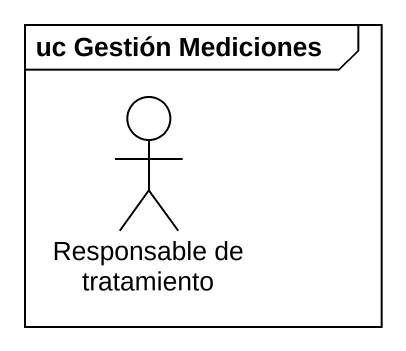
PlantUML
@startuml
mainframe uc Gestión Mediciones
actor "Responsable de tratamiento" as Responsable_de_tratamiento
@enduml
